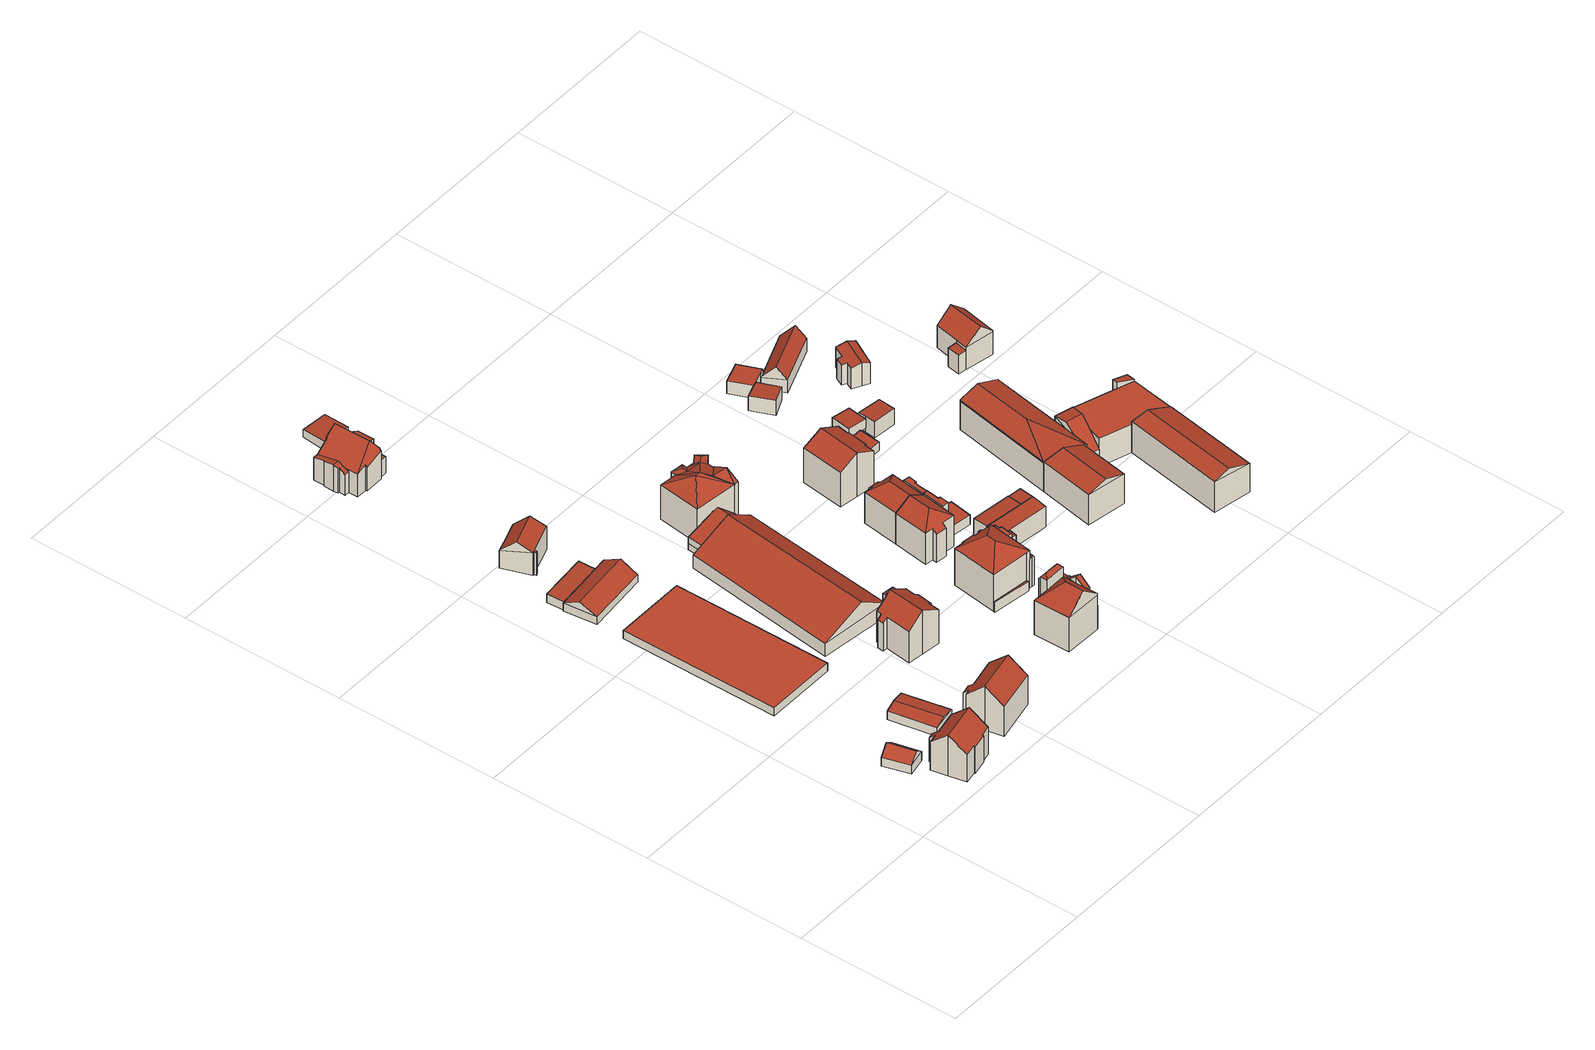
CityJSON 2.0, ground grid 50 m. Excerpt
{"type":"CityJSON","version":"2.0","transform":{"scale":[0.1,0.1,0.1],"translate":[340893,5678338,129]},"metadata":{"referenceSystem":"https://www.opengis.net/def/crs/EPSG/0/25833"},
"CityObjects":{
"building1":{"type":"Building","attributes":{"Dachtyp_tdc":"tdcGableRoof","Gemeindeschluessel":14729160,"Dachneigung":38.53,"QualitaetDacherkennung":67,"Geometrietyp2DReferenz":"3000","function":"31001_9998","roofType":"3100","measuredHeight":5.33},"geometry":[{"type":"MultiSurface","lod":"2","boundaries":[[[0,1,2,3]],[[4,5,6,7]],[[8,9,5,4]],[[9,1,6,5]],[[1,0,7,6]],[[0,8,4,7]],[[1,9,2]],[[8,0,3]],[[9,8,3,2]]],"semantics":{"surfaces":[{"type":"RoofSurface"},{"type":"GroundSurface"},{"type":"WallSurface"}],"values":[0,1,2,2,2,2,2,2,0]}}]},
"building2":{"type":"Building","attributes":{"Dachtyp_tdc":"tdcGableRoof","Gemeindeschluessel":14729160,"Dachneigung":40.41,"QualitaetDacherkennung":64,"Geometrietyp2DReferenz":"3000","function":"31001_9998","roofType":"3100","measuredHeight":13.66},"geometry":[{"type":"MultiSurface","lod":"2","boundaries":[[[10,11,12,13]],[[11,14,15,12]],[[14,16,17,15]],[[16,18,19,17]],[[18,20,21,19]],[[20,22,23,21]],[[22,24,25,23]],[[24,26,27,25]],[[26,28,29,27]],[[28,30,31,29]],[[30,32,33,31]],[[32,34,35,33]],[[34,36,37,35]],[[36,10,13,37]],[[32,30,28,26,24,22,20,18]],[[18,16,14,11,10,36,34,32]],[[13,12,15,17,19,21,23,25,27,29,31,33,35,37]]],"semantics":{"surfaces":[{"type":"WallSurface"},{"type":"RoofSurface"},{"type":"GroundSurface"}],"values":[0,0,0,0,0,0,0,0,0,0,0,0,0,0,1,1,2]}}]},
"building3":{"type":"Building","attributes":{"Dachtyp_tdc":"tdcPolyFlatRoof","Gemeindeschluessel":14729160,"Dachneigung":0,"QualitaetDacherkennung":39,"Geometrietyp2DReferenz":"3000","function":"31001_2740","roofType":"1000","measuredHeight":2.68},"geometry":[{"type":"MultiSurface","lod":"2","boundaries":[[[38,39,40,41]],[[39,42,43,40]],[[42,44,45,43]],[[44,38,41,45]],[[44,42,39,38]],[[41,40,43,45]]],"semantics":{"surfaces":[{"type":"WallSurface"},{"type":"RoofSurface"},{"type":"GroundSurface"}],"values":[0,0,0,0,1,2]}}]},
"building4":{"type":"Building","attributes":{"Dachtyp_tdc":"tdcGableRoof","Gemeindeschluessel":14729160,"Dachneigung":10.28,"QualitaetDacherkennung":54,"Geometrietyp2DReferenz":"3000","function":"31001_9998","roofType":"3100","measuredHeight":3.55},"geometry":[{"type":"MultiSurface","lod":"2","boundaries":[[[46,47,48,49]],[[47,50,51,48]],[[50,52,53,51]],[[52,46,49,53]],[[50,47,54]],[[46,52,55]],[[47,46,55,54]],[[52,50,54,55]],[[49,48,51,53]]],"semantics":{"surfaces":[{"type":"WallSurface"},{"type":"RoofSurface"},{"type":"GroundSurface"}],"values":[0,0,0,0,0,0,1,1,2]}}]},
"building5":{"type":"Building","attributes":{"Dachtyp_tdc":"tdcFreeFormRoof","Gemeindeschluessel":14729160,"Dachneigung":27.93,"QualitaetDacherkennung":86,"Geometrietyp2DReferenz":"3000","function":"31001_9998","roofType":"5000","measuredHeight":5.29},"geometry":[{"type":"MultiSurface","lod":"2","boundaries":[[[56,57,58,59]],[[57,60,61,58]],[[60,62,63,61]],[[62,56,59,63]],[[64,62,60,65]],[[57,56,64,65]],[[56,62,64]],[[60,57,65]],[[59,58,61,63]]],"semantics":{"surfaces":[{"type":"WallSurface"},{"type":"RoofSurface"},{"type":"GroundSurface"}],"values":[0,0,0,0,1,1,0,0,2]}}]},
"building6":{"type":"Building","attributes":{"Dachtyp_tdc":"tdcPolyFlatRoof","Gemeindeschluessel":14729160,"Dachneigung":3.87,"QualitaetDacherkennung":78,"Geometrietyp2DReferenz":"3000","function":"31001_9998","roofType":"2100","measuredHeight":2.98},"geometry":[{"type":"MultiSurface","lod":"2","boundaries":[[[66,67,68,69]],[[67,70,71,68]],[[70,72,73,71]],[[72,66,69,73]],[[72,70,67,66]],[[69,68,71,73]]],"semantics":{"surfaces":[{"type":"WallSurface"},{"type":"RoofSurface"},{"type":"GroundSurface"}],"values":[0,0,0,0,1,2]}}]},
"building7":{"type":"Building","attributes":{"Dachtyp_tdc":"tdcGableRoof","Gemeindeschluessel":14729160,"Dachneigung":40.7,"QualitaetDacherkennung":69,"Geometrietyp2DReferenz":"3000","function":"31001_9998","roofType":"3100","measuredHeight":14.63},"geometry":[{"type":"MultiSurface","lod":"2","boundaries":[[[74,75,76,77]],[[75,78,79,76]],[[78,80,81,79]],[[80,82,83,81]],[[82,84,85,83]],[[84,86,87,85]],[[86,88,89,87]],[[88,90,91,89]],[[90,92,93,91]],[[92,74,77,93]],[[88,86,84,82,80,78,75,74]],[[74,92,90,88]],[[77,76,79,81,83,85,87,89,91,93]]],"semantics":{"surfaces":[{"type":"WallSurface"},{"type":"RoofSurface"},{"type":"GroundSurface"}],"values":[0,0,0,0,0,0,0,0,0,0,1,1,2]}}]},
"building8":{"type":"Building","attributes":{"Dachtyp_tdc":"tdcFreeFormRoof","Gemeindeschluessel":14729160,"Dachneigung":42.16,"QualitaetDacherkennung":63,"Geometrietyp2DReferenz":"3000","function":"31001_9998","roofType":"5000","measuredHeight":10.12},"geometry":[{"type":"MultiSurface","lod":"2","boundaries":[[[94,95,96,97]],[[95,98,99,96]],[[98,100,101,99]],[[100,102,103,101]],[[102,104,105,103]],[[104,106,107,105]],[[106,108,109,107]],[[108,110,111,109]],[[110,112,113,111]],[[112,94,97,113]],[[114,100,98,95,94,115]],[[104,102,114,115,112,110,108,106]],[[102,100,114]],[[94,112,115]],[[97,96,99,101,103,105,107,109,111,113]]],"semantics":{"surfaces":[{"type":"WallSurface"},{"type":"RoofSurface"},{"type":"GroundSurface"}],"values":[0,0,0,0,0,0,0,0,0,0,1,1,0,0,2]}}]},
"building9":{"type":"Building","attributes":{"Gemeindeschluessel":14729160,"Geometrietyp2DReferenz":"3000","function":"31001_9998","roofType":"9999"},"children":["building9-1","building9-2","building9-3","building9-4"]},
"building9-1":{"type":"BuildingPart","attributes":{"Dachtyp_tdc":"tdcPolyFlatRoof","Dachneigung":55.9,"QualitaetDacherkennung":73,"Geometrietyp2DReferenz":"3000","roofType":"2100","measuredHeight":10.3},"parents":["building9"],"geometry":[{"type":"MultiSurface","lod":"2","boundaries":[[[116,117,118,119,120]],[[121,122,123,124,125]],[[122,126,127,123]],[[122,121,117,116,126]],[[127,120,119,124,123]],[[116,120,127,126]],[[125,118,117,121]],[[125,124,119,118]]],"semantics":{"surfaces":[{"type":"WallSurface"},{"type":"RoofSurface"},{"type":"GroundSurface"},{"type":"ClosureSurface"}],"values":[0,0,0,1,2,3,0,3]}}]},
"building9-2":{"type":"BuildingPart","attributes":{"Dachtyp_tdc":"tdcGableRoof","Dachneigung":10.79,"QualitaetDacherkennung":45,"Geometrietyp2DReferenz":"3000","roofType":"3100","measuredHeight":8.99},"parents":["building9"],"geometry":[{"type":"MultiSurface","lod":"2","boundaries":[[[128,129,130,131]],[[129,132,133,130]],[[132,134,135,133]],[[134,136,137,135]],[[136,138,139,137]],[[138,140,141,139]],[[142,143,144,145]],[[143,128,131,144]],[[146,147,140,138,136,134,132]],[[132,129,128,143,142,148,146]],[[131,130,133,135,137,139,141,149,145,144]],[[150,147,146]],[[149,141,140,147,150]],[[148,150,146]],[[149,150,148,142,145]]],"semantics":{"surfaces":[{"type":"WallSurface"},{"type":"RoofSurface"},{"type":"GroundSurface"},{"type":"ClosureSurface"}],"values":[0,0,0,0,0,0,0,0,1,1,2,0,3,0,3]}}]},
"building9-3":{"type":"BuildingPart","attributes":{"Dachtyp_tdc":"tdcHipAndGableRoof","Dachneigung":34.51,"QualitaetDacherkennung":46,"Geometrietyp2DReferenz":"3000","roofType":"5000","measuredHeight":12.87},"parents":["building9"],"geometry":[{"type":"MultiSurface","lod":"2","boundaries":[[[151,152,153,154]],[[152,155,156,153]],[[155,125,124,156]],[[118,157,158,119]],[[157,159,160,158]],[[159,161,162,160]],[[161,163,164,162]],[[163,165,166,164]],[[165,167,142,145,166]],[[151,154,141,140]],[[165,163,161,159,157,168]],[[157,118,125,155,168]],[[155,152,151,140,147,150,148,167,165,168]],[[154,153,156,124,119,158,160,162,164,166,145,149,141]],[[118,119,124,125]],[[148,142,167]],[[141,149,150,147,140]],[[149,145,142,148,150]]],"semantics":{"surfaces":[{"type":"WallSurface"},{"type":"RoofSurface"},{"type":"GroundSurface"},{"type":"ClosureSurface"}],"values":[0,0,0,0,0,0,0,0,0,0,1,1,1,2,3,0,3,3]}}]},
"building9-4":{"type":"BuildingPart","attributes":{"Dachtyp_tdc":"tdcPolyFlatRoof","Dachneigung":5.65,"QualitaetDacherkennung":90,"Geometrietyp2DReferenz":"3000","roofType":"2100","measuredHeight":8.93},"parents":["building9"],"geometry":[{"type":"MultiSurface","lod":"2","boundaries":[[[169,170,171,172]],[[170,173,174,171]],[[173,175,116,120,174]],[[176,169,172,127,126]],[[176,175,173,170,169]],[[172,171,174,120,127]],[[126,116,175,176]],[[126,127,120,116]]],"semantics":{"surfaces":[{"type":"WallSurface"},{"type":"RoofSurface"},{"type":"GroundSurface"},{"type":"ClosureSurface"}],"values":[0,0,0,0,1,2,0,3]}}]},
"building10":{"type":"Building","attributes":{"Gemeindeschluessel":14729160,"Geometrietyp2DReferenz":"3000","function":"31001_9998","roofType":"9999"},"children":["building10-1","building10-2"]},
"building10-1":{"type":"BuildingPart","attributes":{"Dachtyp_tdc":"tdcFreeFormRoof","Dachneigung":36.27,"QualitaetDacherkennung":11,"Geometrietyp2DReferenz":"3000","roofType":"5000","measuredHeight":13.74},"parents":["building10"],"geometry":[{"type":"MultiSurface","lod":"2","boundaries":[[[177,178,179,180]],[[178,181,182,179]],[[183,184,185,186]],[[184,177,180,185]],[[181,178,187]],[[178,177,184,188,187]],[[184,183,188]],[[183,189,181,187,188]],[[180,179,182,190,186,185]],[[186,190,189,183]],[[190,182,181,189]]],"semantics":{"surfaces":[{"type":"WallSurface"},{"type":"RoofSurface"},{"type":"GroundSurface"},{"type":"ClosureSurface"}],"values":[0,0,0,0,1,1,1,1,2,3,3]}}]},
"building10-2":{"type":"BuildingPart","attributes":{"Dachtyp_tdc":"tdcGableRoof","Dachneigung":29.52,"QualitaetDacherkennung":50,"Geometrietyp2DReferenz":"3000","roofType":"3100","measuredHeight":14.66},"parents":["building10"],"geometry":[{"type":"MultiSurface","lod":"2","boundaries":[[[191,192,193,194]],[[192,195,196,193]],[[195,197,198,196]],[[197,199,186,198]],[[199,183,186]],[[200,201,202,182,181]],[[201,203,204,202]],[[203,205,206,204]],[[205,207,208,206]],[[207,209,210,208]],[[209,211,212,210]],[[211,213,214,212]],[[213,215,216,214]],[[215,217,218,216]],[[217,219,220,218]],[[219,191,194,220]],[[215,213,211,209,207,205,203,201,200,221]],[[221,199,197,195,192,191,219,217,215]],[[194,193,196,198,186,190,182,202,204,206,208,210,212,214,216,218,220]],[[189,183,199,221]],[[190,186,183,189]],[[200,181,189,221]],[[190,189,181,182]]],"semantics":{"surfaces":[{"type":"WallSurface"},{"type":"RoofSurface"},{"type":"GroundSurface"},{"type":"ClosureSurface"}],"values":[0,0,0,0,0,0,0,0,0,0,0,0,0,0,0,0,1,1,2,0,3,0,3]}}]},
"building11":{"type":"Building","attributes":{"Dachtyp_tdc":"tdcPolyFlatRoof","Gemeindeschluessel":14729160,"Dachneigung":0,"QualitaetDacherkennung":48,"Geometrietyp2DReferenz":"3000","function":"31001_9998","roofType":"1000","measuredHeight":5.55},"geometry":[{"type":"MultiSurface","lod":"2","boundaries":[[[222,223,174,119]],[[223,224,225,174]],[[224,226,158,225]],[[226,222,119,158]],[[226,224,223,222]],[[119,174,225,158]]],"semantics":{"surfaces":[{"type":"WallSurface"},{"type":"RoofSurface"},{"type":"GroundSurface"}],"values":[0,0,0,0,1,2]}}]},
"building12":{"type":"Building","attributes":{"name":"Freiwillige Feuerwehr Grimma","Gemeindeschluessel":14729160,"Geometrietyp2DReferenz":"3000","function":"31001_3072","roofType":"9999"},"children":["building12-1","building12-2"]},
"building12-1":{"type":"BuildingPart","attributes":{"Dachtyp_tdc":"tdcGableRoof","Dachneigung":20.92,"QualitaetDacherkennung":6,"Geometrietyp2DReferenz":"3000","roofType":"3100","measuredHeight":8.18},"parents":["building12"],"geometry":[{"type":"MultiSurface","lod":"2","boundaries":[[[227,228,229,230]],[[228,231,232,229]],[[231,233,234,232]],[[233,235,236,234]],[[233,237,238,239,240]],[[241,242,238,237,243,244]],[[228,244,243,231]],[[227,241,244,228]],[[231,243,237,233]],[[233,240,235]],[[236,230,229,232,234]],[[230,236,235,227]],[[235,240,239,242,241,227]],[[239,238,242]]],"semantics":{"surfaces":[{"type":"WallSurface"},{"type":"RoofSurface"},{"type":"GroundSurface"},{"type":"ClosureSurface"}],"values":[0,0,0,0,1,1,0,0,0,0,2,3,3,3]}}]},
"building12-2":{"type":"BuildingPart","attributes":{"Dachtyp_tdc":"tdcGableRoof","Dachneigung":24.38,"QualitaetDacherkennung":31,"Geometrietyp2DReferenz":"3000","roofType":"3100","measuredHeight":10.24},"parents":["building12"],"geometry":[{"type":"MultiSurface","lod":"2","boundaries":[[[245,246,247,236,235,240]],[[246,248,249,247]],[[248,250,251,249]],[[248,246,252]],[[246,245,253,252]],[[250,248,252,253]],[[236,247,249,251,230]],[[240,239,245]],[[230,251,250,242,241,227]],[[235,236,230,227]],[[235,227,241,242,239,240]],[[253,245,239,238,242,250]],[[239,242,238]]],"semantics":{"surfaces":[{"type":"WallSurface"},{"type":"RoofSurface"},{"type":"GroundSurface"},{"type":"ClosureSurface"}],"values":[0,0,0,0,1,1,2,0,0,3,3,0,3]}}]},
"building13":{"type":"Building","attributes":{"Dachtyp_tdc":"tdcPolyFlatRoof","Gemeindeschluessel":14729160,"Dachneigung":3.78,"QualitaetDacherkennung":87,"Geometrietyp2DReferenz":"3000","function":"31001_9998","roofType":"2100","measuredHeight":3.1},"geometry":[{"type":"MultiSurface","lod":"2","boundaries":[[[254,255,256,257]],[[255,258,259,256]],[[258,260,261,259]],[[260,254,257,261]],[[260,258,255,254]],[[257,256,259,261]]],"semantics":{"surfaces":[{"type":"WallSurface"},{"type":"RoofSurface"},{"type":"GroundSurface"}],"values":[0,0,0,0,1,2]}}]},
"building14":{"type":"Building","attributes":{"Gemeindeschluessel":14729160,"Geometrietyp2DReferenz":"3000","function":"31001_9998","roofType":"9999"},"children":["building14-1","building14-2","building14-3"]},
"building14-1":{"type":"BuildingPart","attributes":{"Dachtyp_tdc":"tdcFreeFormRoof","Dachneigung":52.6,"QualitaetDacherkennung":25,"Geometrietyp2DReferenz":"3000","roofType":"5000","measuredHeight":16.3},"parents":["building14"],"geometry":[{"type":"MultiSurface","lod":"2","boundaries":[[[262,263,264,265]],[[263,266,267,264]],[[266,268,269,267]],[[268,270,271,272,273,269]],[[274,275,276,277,278,279]],[[275,262,265,276]],[[270,268,280]],[[268,266,263,262,275,281,280]],[[275,274,281]],[[274,270,280,281]],[[265,264,267,269,273,277,276]],[[279,271,270,274]],[[278,277,273,272]],[[278,272,271,279]]],"semantics":{"surfaces":[{"type":"WallSurface"},{"type":"RoofSurface"},{"type":"GroundSurface"},{"type":"ClosureSurface"}],"values":[0,0,0,0,0,0,1,1,1,1,2,0,3,3]}}]},
"building14-2":{"type":"BuildingPart","attributes":{"Dachtyp_tdc":"tdcHipAndGableRoof","Dachneigung":41.17,"QualitaetDacherkennung":66,"Geometrietyp2DReferenz":"3000","roofType":"5000","measuredHeight":16.7},"parents":["building14"],"geometry":[{"type":"MultiSurface","lod":"2","boundaries":[[[282,278,277,283]],[[272,284,285,273]],[[286,287,288,289,290]],[[287,282,283,288]],[[271,279,282,291]],[[292,293,291,282]],[[294,271,291,293,295,296,297,298]],[[286,295,293,292,287]],[[272,271,294,299,284]],[[287,292,282]],[[282,279,278]],[[283,277,273,285,300,289,288]],[[273,277,278,272]],[[290,301,286]],[[289,300,302,301,290]],[[300,285,284,302]],[[286,301,296,295]],[[299,294,298]],[[301,302,297,296]],[[302,284,299,298,297]],[[278,279,271,272]]],"semantics":{"surfaces":[{"type":"WallSurface"},{"type":"RoofSurface"},{"type":"GroundSurface"},{"type":"ClosureSurface"}],"values":[0,0,0,0,1,1,1,0,0,0,0,2,3,0,3,3,0,0,3,3,3]}}]},
"building14-3":{"type":"BuildingPart","attributes":{"Dachtyp_tdc":"tdcGableRoof","Dachneigung":43.09,"QualitaetDacherkennung":94,"Geometrietyp2DReferenz":"3000","roofType":"3100","measuredHeight":14.22},"parents":["building14"],"geometry":[{"type":"MultiSurface","lod":"2","boundaries":[[[303,290,289,304]],[[299,305,306,285,284]],[[305,307,308,306]],[[307,309,310,308]],[[309,311,312,310]],[[311,303,304,312]],[[307,305,299,298,313]],[[313,296,301,290,303,311,309,307]],[[304,289,300,285,306,308,310,312]],[[297,296,313]],[[300,289,290,301,302]],[[302,301,296,297]],[[298,297,313]],[[300,302,284,285]],[[302,297,298,299,284]]],"semantics":{"surfaces":[{"type":"WallSurface"},{"type":"RoofSurface"},{"type":"GroundSurface"},{"type":"ClosureSurface"}],"values":[0,0,0,0,0,0,1,1,2,0,3,3,0,3,3]}}]},
"building15":{"type":"Building","attributes":{"name":"Stadtarchiv","Dachtyp_tdc":"tdcFreeFormRoof","Gemeindeschluessel":14729160,"Dachneigung":28.19,"QualitaetDacherkennung":51,"Geometrietyp2DReferenz":"3000","function":"31001_3010","roofType":"5000","measuredHeight":15.21},"geometry":[{"type":"MultiSurface","lod":"2","boundaries":[[[314,315,316,317]],[[315,318,319,316]],[[318,320,321,319]],[[320,322,323,321]],[[322,324,325,323]],[[324,326,327,325]],[[326,328,329,327]],[[328,330,331,329]],[[330,332,333,331]],[[332,334,335,333]],[[334,336,337,335]],[[336,338,339,337]],[[338,340,341,339]],[[340,314,317,341]],[[342,343,344,340,338]],[[342,338,336]],[[343,342,336,334]],[[334,344,343]],[[332,344,334]],[[345,344,332]],[[345,346,344]],[[326,346,345]],[[326,347,346]],[[347,326,324]],[[348,345,332,330]],[[348,330,328]],[[345,348,328,326]],[[347,324,322]],[[349,320,318]],[[350,320,349]],[[346,320,350]],[[347,320,346]],[[320,347,322]],[[349,318,315]],[[350,349,315,314]],[[344,346,350,314,340]],[[317,316,319,321,323,325,327,329,331,333,335,337,339,341]]],"semantics":{"surfaces":[{"type":"WallSurface"},{"type":"RoofSurface"},{"type":"GroundSurface"}],"values":[0,0,0,0,0,0,0,0,0,0,0,0,0,0,1,1,1,1,1,1,1,1,1,1,1,1,1,1,1,1,1,1,1,0,1,1,2]}}]},
"building16":{"type":"Building","attributes":{"Gemeindeschluessel":14729160,"Geometrietyp2DReferenz":"3000","function":"31001_9998","roofType":"9999"},"children":["building16-1","building16-2","building16-3","building16-4"]},
"building16-1":{"type":"BuildingPart","attributes":{"Dachtyp_tdc":"tdcPolyFlatRoof","Dachneigung":0,"QualitaetDacherkennung":44,"Geometrietyp2DReferenz":"3000","roofType":"1000","measuredHeight":12.4},"parents":["building16"],"geometry":[{"type":"MultiSurface","lod":"2","boundaries":[[[351,352,353,354]],[[355,356,357,358]],[[356,359,360,357]],[[359,361,362,360]],[[361,351,354,362]],[[361,359,356,355,352,351]],[[354,353,358,357,360,362]],[[358,353,352,355]]],"semantics":{"surfaces":[{"type":"WallSurface"},{"type":"RoofSurface"},{"type":"GroundSurface"},{"type":"ClosureSurface"}],"values":[0,0,0,0,0,1,2,3]}}]},
"building16-2":{"type":"BuildingPart","attributes":{"Dachtyp_tdc":"tdcPolyFlatRoof","Dachneigung":0,"QualitaetDacherkennung":0,"Geometrietyp2DReferenz":"3000","roofType":"9999","measuredHeight":3.29},"parents":["building16"],"geometry":[{"type":"MultiSurface","lod":"2","boundaries":[[[363,364,365,366]],[[366,365,367,368]],[[365,364,369,367]],[[363,366,368,370]],[[368,367,369,370]],[[370,369,364,363]]],"semantics":{"surfaces":[{"type":"RoofSurface"},{"type":"WallSurface"},{"type":"GroundSurface"},{"type":"ClosureSurface"}],"values":[0,1,1,1,2,3]}}]},
"building16-3":{"type":"BuildingPart","attributes":{"Dachtyp_tdc":"tdcFreeFormRoof","Dachneigung":57.28,"QualitaetDacherkennung":19,"Geometrietyp2DReferenz":"3000","roofType":"5000","measuredHeight":10.7},"parents":["building16"],"geometry":[{"type":"MultiSurface","lod":"2","boundaries":[[[371,372,373,374]],[[372,375,376,373]],[[375,377,378,376]],[[377,379,380,378]],[[381,371,374,382]],[[377,375,372,371,383]],[[371,381,383]],[[381,379,377,383]],[[374,373,376,378,380,382]],[[382,380,379,381]]],"semantics":{"surfaces":[{"type":"WallSurface"},{"type":"RoofSurface"},{"type":"GroundSurface"},{"type":"ClosureSurface"}],"values":[0,0,0,0,0,1,1,1,2,3]}}]},
"building16-4":{"type":"BuildingPart","attributes":{"Dachtyp_tdc":"tdcHipRoof","Dachneigung":29.39,"QualitaetDacherkennung":70,"Geometrietyp2DReferenz":"3000","roofType":"3200","measuredHeight":16.48},"parents":["building16"],"geometry":[{"type":"MultiSurface","lod":"2","boundaries":[[[384,385,381,382,353,352]],[[386,387,363,370,380,379]],[[388,389,390,369,364]],[[389,391,392,390]],[[391,393,394,392]],[[393,395,396,394]],[[395,397,398,396]],[[397,399,400,398]],[[399,401,402,400]],[[401,403,404,402]],[[403,405,406,404]],[[405,407,408,406]],[[407,409,358,408]],[[409,355,358]],[[407,405,403,401,399,397,395,393,391,389,410]],[[388,387,386,411]],[[389,388,411,410]],[[386,385,384,409,407,410,411]],[[353,382,380,370,369,390,392,394,396,398,400,402,404,406,408,358]],[[386,379,381,385]],[[379,380,382,381]],[[388,364,363,387]],[[364,369,370,363]],[[384,352,355,409]],[[352,353,358,355]]],"semantics":{"surfaces":[{"type":"WallSurface"},{"type":"RoofSurface"},{"type":"GroundSurface"},{"type":"ClosureSurface"}],"values":[0,0,0,0,0,0,0,0,0,0,0,0,0,0,1,1,1,1,2,0,3,0,3,0,3]}}]},
"building17":{"type":"Building","attributes":{"Dachtyp_tdc":"tdcPolyFlatRoof","Gemeindeschluessel":14729160,"Dachneigung":4.03,"QualitaetDacherkennung":82,"Geometrietyp2DReferenz":"3000","function":"31001_9998","roofType":"2100","measuredHeight":4.77},"geometry":[{"type":"MultiSurface","lod":"2","boundaries":[[[412,413,414,415]],[[413,416,417,414]],[[416,418,419,417]],[[418,420,421,419]],[[420,422,423,421]],[[422,424,425,423]],[[424,412,415,425]],[[424,422,420,418,416,413,412]],[[415,414,417,419,421,423,425]]],"semantics":{"surfaces":[{"type":"WallSurface"},{"type":"RoofSurface"},{"type":"GroundSurface"}],"values":[0,0,0,0,0,0,0,1,2]}}]},
"building18":{"type":"Building","attributes":{"Dachtyp_tdc":"tdcPolyFlatRoof","Gemeindeschluessel":14729160,"Dachneigung":0,"QualitaetDacherkennung":70,"Geometrietyp2DReferenz":"3000","function":"31001_9998","roofType":"1000","measuredHeight":2.89},"geometry":[{"type":"MultiSurface","lod":"2","boundaries":[[[426,427,428,421]],[[427,429,430,428]],[[429,431,432,430]],[[431,433,423,432]],[[433,426,421,423]],[[433,431,429,427,426]],[[421,428,430,432,423]]],"semantics":{"surfaces":[{"type":"WallSurface"},{"type":"RoofSurface"},{"type":"GroundSurface"}],"values":[0,0,0,0,0,1,2]}}]},
"building19":{"type":"Building","attributes":{"Gemeindeschluessel":14729160,"Geometrietyp2DReferenz":"3000","function":"31001_9998","roofType":"9999"},"children":["building19-1","building19-2"]},
"building19-1":{"type":"BuildingPart","attributes":{"Dachtyp_tdc":"tdcHipAndGableRoof","Dachneigung":31.08,"QualitaetDacherkennung":61,"Geometrietyp2DReferenz":"3000","roofType":"5000","measuredHeight":13.45},"parents":["building19"],"geometry":[{"type":"MultiSurface","lod":"2","boundaries":[[[434,435,436,437]],[[435,438,439,436]],[[438,440,441,439]],[[440,442,443,441]],[[442,444,445,443]],[[444,446,447,445]],[[446,448,449,447]],[[448,450,451,449]],[[450,452,453,451]],[[446,444,442,440,438,435,454]],[[435,434,452,450,454]],[[450,448,446,454]],[[453,437,436,439,441,443,445,447,449,451]],[[434,437,453,452]]],"semantics":{"surfaces":[{"type":"WallSurface"},{"type":"RoofSurface"},{"type":"GroundSurface"},{"type":"ClosureSurface"}],"values":[0,0,0,0,0,0,0,0,0,1,1,1,2,3]}}]},
"building19-2":{"type":"BuildingPart","attributes":{"Dachtyp_tdc":"tdcPolyFlatRoof","Dachneigung":9.23,"QualitaetDacherkennung":41,"Geometrietyp2DReferenz":"3000","roofType":"2100","measuredHeight":11.38},"parents":["building19"],"geometry":[{"type":"MultiSurface","lod":"2","boundaries":[[[455,456,457,453,452]],[[456,458,459,457]],[[458,460,461,459]],[[460,462,463,461]],[[462,464,434,437,463]],[[462,460,458,456,455,464]],[[437,453,457,459,461,463]],[[452,434,464,455]],[[452,453,437,434]]],"semantics":{"surfaces":[{"type":"WallSurface"},{"type":"RoofSurface"},{"type":"GroundSurface"},{"type":"ClosureSurface"}],"values":[0,0,0,0,0,1,2,0,3]}}]},
"building20":{"type":"Building","attributes":{"Gemeindeschluessel":14729160,"Geometrietyp2DReferenz":"3000","function":"31001_9998","roofType":"9999"},"children":["building20-1","building20-2"]},
"building20-1":{"type":"BuildingPart","attributes":{"Dachtyp_tdc":"tdcHipAndGableRoof","Dachneigung":31.24,"QualitaetDacherkennung":61,"Geometrietyp2DReferenz":"3000","roofType":"5000","measuredHeight":13.52},"parents":["building20"],"geometry":[{"type":"MultiSurface","lod":"2","boundaries":[[[465,466,449,467]],[[466,468,469,449]],[[468,470,471,469]],[[470,472,473,471]],[[472,474,475,473]],[[474,476,477,475]],[[476,478,479,477]],[[478,480,481,479]],[[482,465,467,483]],[[478,476,474,472,470,468,484]],[[468,466,465,484]],[[465,482,480,478,484]],[[467,449,469,471,473,475,477,479,481,483]],[[483,481,480,482]]],"semantics":{"surfaces":[{"type":"WallSurface"},{"type":"RoofSurface"},{"type":"GroundSurface"},{"type":"ClosureSurface"}],"values":[0,0,0,0,0,0,0,0,0,1,1,1,2,3]}}]},
"building20-2":{"type":"BuildingPart","attributes":{"Dachtyp_tdc":"tdcPolyFlatRoof","Dachneigung":0,"QualitaetDacherkennung":43,"Geometrietyp2DReferenz":"3000","roofType":"1000","measuredHeight":11.15},"parents":["building20"],"geometry":[{"type":"MultiSurface","lod":"2","boundaries":[[[485,486,487,488]],[[486,489,490,487]],[[489,491,457,490]],[[491,492,482,483,457]],[[493,485,488,481,480]],[[493,492,491,489,486,485]],[[488,487,490,457,483,481]],[[480,482,492,493]],[[480,481,483,482]]],"semantics":{"surfaces":[{"type":"WallSurface"},{"type":"RoofSurface"},{"type":"GroundSurface"},{"type":"ClosureSurface"}],"values":[0,0,0,0,0,1,2,0,3]}}]},
"building21":{"type":"Building","attributes":{"Dachtyp_tdc":"tdcPolyFlatRoof","Gemeindeschluessel":14729160,"Dachneigung":0,"QualitaetDacherkennung":77,"Geometrietyp2DReferenz":"3000","function":"31001_9998","roofType":"1000","measuredHeight":3.23},"geometry":[{"type":"MultiSurface","lod":"2","boundaries":[[[494,495,496,497]],[[495,498,499,496]],[[498,500,501,499]],[[500,502,503,501]],[[502,504,505,503]],[[504,494,497,505]],[[504,502,500,498,495,494]],[[497,496,499,501,503,505]]],"semantics":{"surfaces":[{"type":"WallSurface"},{"type":"RoofSurface"},{"type":"GroundSurface"}],"values":[0,0,0,0,0,0,1,2]}}]},
"building22":{"type":"Building","attributes":{"Gemeindeschluessel":14729160,"Geometrietyp2DReferenz":"3000","function":"31001_9998","roofType":"9999"},"children":["building22-1","building22-2"]},
"building22-1":{"type":"BuildingPart","attributes":{"Dachtyp_tdc":"tdcPolyFlatRoof","Dachneigung":3.98,"QualitaetDacherkennung":81,"Geometrietyp2DReferenz":"3000","roofType":"2100","measuredHeight":7.24},"parents":["building22"],"geometry":[{"type":"MultiSurface","lod":"2","boundaries":[[[506,507,508,509]],[[510,511,512,513]],[[511,514,515,512]],[[514,516,517,515]],[[516,506,509,517]],[[516,514,511,510,507,506]],[[509,508,513,512,515,517]],[[507,510,513,508]]],"semantics":{"surfaces":[{"type":"WallSurface"},{"type":"RoofSurface"},{"type":"GroundSurface"},{"type":"ClosureSurface"}],"values":[0,0,0,0,0,1,2,3]}}]},
"building22-2":{"type":"BuildingPart","attributes":{"Dachtyp_tdc":"tdcPolyFlatRoof","Dachneigung":2.91,"QualitaetDacherkennung":75,"Geometrietyp2DReferenz":"3000","roofType":"2100","measuredHeight":6.9},"parents":["building22"],"geometry":[{"type":"MultiSurface","lod":"2","boundaries":[[[507,518,519,508]],[[518,520,521,519]],[[520,510,513,521]],[[510,520,518,507]],[[508,519,521,513]],[[510,507,508,513]]],"semantics":{"surfaces":[{"type":"WallSurface"},{"type":"RoofSurface"},{"type":"GroundSurface"},{"type":"ClosureSurface"}],"values":[0,0,0,1,2,3]}}]},
"building23":{"type":"Building","attributes":{"Dachtyp_tdc":"tdcPolyFlatRoof","Gemeindeschluessel":14729160,"Dachneigung":4.78,"QualitaetDacherkennung":75,"Geometrietyp2DReferenz":"3000","function":"31001_9998","roofType":"2100","measuredHeight":6.58},"geometry":[{"type":"MultiSurface","lod":"2","boundaries":[[[522,523,524,525]],[[523,526,527,524]],[[526,528,529,527]],[[528,522,525,529]],[[528,526,523,522]],[[525,524,527,529]]],"semantics":{"surfaces":[{"type":"WallSurface"},{"type":"RoofSurface"},{"type":"GroundSurface"}],"values":[0,0,0,0,1,2]}}]},
"building24":{"type":"Building","attributes":{"Dachtyp_tdc":"tdcGableRoof","Gemeindeschluessel":14729160,"Dachneigung":26.44,"QualitaetDacherkennung":24,"Geometrietyp2DReferenz":"3000","function":"31001_9998","roofType":"3100","measuredHeight":14.76},"geometry":[{"type":"MultiSurface","lod":"2","boundaries":[[[530,531,532,533]],[[531,534,535,532]],[[534,536,537,535]],[[536,538,539,537]],[[538,540,541,539]],[[540,542,543,541]],[[542,544,545,543]],[[544,546,547,545]],[[546,548,549,547]],[[548,530,533,549]],[[544,542,540,538]],[[538,536,534,531,530,548,546,544]],[[533,532,535,537,539,541,543,545,547,549]]],"semantics":{"surfaces":[{"type":"WallSurface"},{"type":"RoofSurface"},{"type":"GroundSurface"}],"values":[0,0,0,0,0,0,0,0,0,0,1,1,2]}}]},
"building25":{"type":"Building","attributes":{"Dachtyp_tdc":"tdcPolyFlatRoof","Gemeindeschluessel":14729160,"Dachneigung":5.16,"QualitaetDacherkennung":78,"Geometrietyp2DReferenz":"3000","function":"31001_9998","roofType":"2100","measuredHeight":7.25},"geometry":[{"type":"MultiSurface","lod":"2","boundaries":[[[514,550,551,515]],[[550,552,553,551]],[[552,516,517,553]],[[516,514,515,517]],[[516,552,550,514]],[[515,551,553,517]]],"semantics":{"surfaces":[{"type":"WallSurface"},{"type":"RoofSurface"},{"type":"GroundSurface"}],"values":[0,0,0,0,1,2]}}]},
"building26":{"type":"Building","attributes":{"Dachtyp_tdc":"tdcPolyFlatRoof","Gemeindeschluessel":14729160,"Dachneigung":6.15,"QualitaetDacherkennung":94,"Geometrietyp2DReferenz":"3000","function":"31001_9998","roofType":"2100","measuredHeight":3.6},"geometry":[{"type":"MultiSurface","lod":"2","boundaries":[[[554,555,556,557]],[[555,558,559,556]],[[558,560,561,559]],[[560,554,557,561]],[[560,558,555,554]],[[557,556,559,561]]],"semantics":{"surfaces":[{"type":"WallSurface"},{"type":"RoofSurface"},{"type":"GroundSurface"}],"values":[0,0,0,0,1,2]}}]},
"building27":{"type":"Building","attributes":{"Dachtyp_tdc":"tdcPolyFlatRoof","Gemeindeschluessel":14729160,"Dachneigung":4.88,"QualitaetDacherkennung":85,"Geometrietyp2DReferenz":"3000","function":"31001_9998","roofType":"2100","measuredHeight":3.57},"geometry":[{"type":"MultiSurface","lod":"2","boundaries":[[[562,563,564,565]],[[563,566,567,564]],[[566,568,569,567]],[[568,570,571,569]],[[570,562,565,571]],[[570,568,566,563,562]],[[565,564,567,569,571]]],"semantics":{"surfaces":[{"type":"WallSurface"},{"type":"RoofSurface"},{"type":"GroundSurface"}],"values":[0,0,0,0,0,1,2]}}]},
"building28":{"type":"Building","attributes":{"Dachtyp_tdc":"tdcPolyFlatRoof","Gemeindeschluessel":14729160,"Dachneigung":5.59,"QualitaetDacherkennung":59,"Geometrietyp2DReferenz":"3000","function":"31001_9998","roofType":"2100","measuredHeight":4.99},"geometry":[{"type":"MultiSurface","lod":"2","boundaries":[[[572,573,574,575]],[[573,576,577,574]],[[576,578,579,577]],[[578,580,581,579]],[[580,572,575,581]],[[580,578,576,573,572]],[[575,574,577,579,581]]],"semantics":{"surfaces":[{"type":"WallSurface"},{"type":"RoofSurface"},{"type":"GroundSurface"}],"values":[0,0,0,0,0,1,2]}}]},
"building29":{"type":"Building","attributes":{"Dachtyp_tdc":"tdcPolyFlatRoof","Gemeindeschluessel":14729160,"Dachneigung":3.79,"QualitaetDacherkennung":78,"Geometrietyp2DReferenz":"3000","function":"31001_9998","roofType":"2100","measuredHeight":4.76},"geometry":[{"type":"MultiSurface","lod":"2","boundaries":[[[582,583,584,585]],[[583,586,587,584]],[[586,588,589,587]],[[588,590,591,589]],[[590,592,593,591]],[[592,582,585,593]],[[592,590,588,586,583,582]],[[585,584,587,589,591,593]]],"semantics":{"surfaces":[{"type":"WallSurface"},{"type":"RoofSurface"},{"type":"GroundSurface"}],"values":[0,0,0,0,0,0,1,2]}}]},
"building30":{"type":"Building","attributes":{"Dachtyp_tdc":"tdcPolyFlatRoof","Gemeindeschluessel":14729160,"Dachneigung":4.21,"QualitaetDacherkennung":80,"Geometrietyp2DReferenz":"3000","function":"31001_9998","roofType":"2100","measuredHeight":5.35},"geometry":[{"type":"MultiSurface","lod":"2","boundaries":[[[594,595,596,597]],[[595,598,599,596]],[[598,600,601,599]],[[600,602,603,601]],[[602,594,597,603]],[[602,600,598,595,594]],[[597,596,599,601,603]]],"semantics":{"surfaces":[{"type":"WallSurface"},{"type":"RoofSurface"},{"type":"GroundSurface"}],"values":[0,0,0,0,0,1,2]}}]},
"building31":{"type":"Building","attributes":{"Gemeindeschluessel":14729160,"Geometrietyp2DReferenz":"3000","function":"31001_9998","roofType":"9999"},"children":["building31-1","building31-2","building31-3","building31-4","building31-5","building31-6"]},
"building31-1":{"type":"BuildingPart","attributes":{"Dachtyp_tdc":"tdcPolyFlatRoof","Dachneigung":18.25,"QualitaetDacherkennung":50,"Geometrietyp2DReferenz":"3000","roofType":"2100","measuredHeight":11.62},"parents":["building31"],"geometry":[{"type":"MultiSurface","lod":"2","boundaries":[[[604,605,606,607,608]],[[605,609,610,606]],[[609,611,612,613,610]],[[609,605,604,611]],[[613,607,606,610]],[[608,612,611,604]],[[608,607,613,612]]],"semantics":{"surfaces":[{"type":"WallSurface"},{"type":"RoofSurface"},{"type":"GroundSurface"},{"type":"ClosureSurface"}],"values":[0,0,0,1,2,0,3]}}]},
"building31-2":{"type":"BuildingPart","attributes":{"Dachtyp_tdc":"tdcGableRoof","Dachneigung":18.43,"QualitaetDacherkennung":92,"Geometrietyp2DReferenz":"3000","roofType":"3100","measuredHeight":11.95},"parents":["building31"],"geometry":[{"type":"MultiSurface","lod":"2","boundaries":[[[614,615,616,617,618]],[[615,619,620,616]],[[619,621,622,623,620]],[[619,615,624]],[[614,621,625]],[[615,614,625,624]],[[621,619,624,625]],[[617,616,620,623]],[[614,618,622,621]],[[618,617,623,622]]],"semantics":{"surfaces":[{"type":"WallSurface"},{"type":"RoofSurface"},{"type":"GroundSurface"},{"type":"ClosureSurface"}],"values":[0,0,0,0,0,1,1,2,0,3]}}]},
"building31-3":{"type":"BuildingPart","attributes":{"Dachtyp_tdc":"tdcGableRoof","Dachneigung":18.3,"QualitaetDacherkennung":88,"Geometrietyp2DReferenz":"3000","roofType":"3100","measuredHeight":11.95},"parents":["building31"],"geometry":[{"type":"MultiSurface","lod":"2","boundaries":[[[626,627,628,629,630]],[[627,631,632,628]],[[631,633,634,635,632]],[[631,627,636]],[[626,633,637]],[[627,626,637,636]],[[633,631,636,637]],[[629,628,632,635]],[[626,630,633]],[[630,629,635,634]],[[634,633,630]]],"semantics":{"surfaces":[{"type":"WallSurface"},{"type":"RoofSurface"},{"type":"GroundSurface"},{"type":"ClosureSurface"}],"values":[0,0,0,0,0,1,1,2,0,3,3]}}]},
"building31-4":{"type":"BuildingPart","attributes":{"Dachtyp_tdc":"tdcHipAndGableRoof","Dachneigung":19.91,"QualitaetDacherkennung":69,"Geometrietyp2DReferenz":"3000","roofType":"5000","measuredHeight":11.96},"parents":["building31"],"geometry":[{"type":"MultiSurface","lod":"2","boundaries":[[[638,630,629,639,640]],[[634,641,642,635]],[[641,643,644,642]],[[643,645,646,644]],[[633,630,638,647]],[[645,643,648,647,638]],[[633,647,648,649]],[[634,633,649,641]],[[641,649,648,643]],[[645,638,650,651]],[[646,639,629,635,642,644]],[[640,650,638]],[[639,646,645,651,640]],[[640,651,650]],[[635,629,630,634]],[[630,633,634]]],"semantics":{"surfaces":[{"type":"WallSurface"},{"type":"RoofSurface"},{"type":"GroundSurface"},{"type":"ClosureSurface"}],"values":[0,0,0,0,1,1,1,0,0,0,2,0,3,3,3,3]}}]},
"building31-5":{"type":"BuildingPart","attributes":{"Dachtyp_tdc":"tdcGableRoof","Dachneigung":38.07,"QualitaetDacherkennung":14,"Geometrietyp2DReferenz":"3000","roofType":"3100","measuredHeight":11.96},"parents":["building31"],"geometry":[{"type":"MultiSurface","lod":"2","boundaries":[[[652,653,654,655,646,645]],[[656,640,639,657]],[[653,652,658,659]],[[640,656,660,659,658,650]],[[646,655,657,639]],[[661,654,653]],[[656,657,655,654,661]],[[645,651,652]],[[646,639,640,651,645]],[[653,659,660,661]],[[661,660,656]],[[658,652,651,650]],[[650,651,640]]],"semantics":{"surfaces":[{"type":"WallSurface"},{"type":"RoofSurface"},{"type":"GroundSurface"},{"type":"ClosureSurface"}],"values":[0,0,1,1,2,0,3,0,3,0,3,0,3]}}]},
"building31-6":{"type":"BuildingPart","attributes":{"Dachtyp_tdc":"tdcPolyFlatRoof","Dachneigung":0,"QualitaetDacherkennung":56,"Geometrietyp2DReferenz":"3000","roofType":"1000","measuredHeight":9.46},"parents":["building31"],"geometry":[{"type":"MultiSurface","lod":"2","boundaries":[[[662,608,607,663]],[[612,618,617,613]],[[622,664,656,657,623]],[[654,662,663,655]],[[654,661,660,664,622,618,612,608,662]],[[663,607,613,617,623,657,655]],[[613,607,608,612]],[[623,617,618,622]],[[656,664,660]],[[655,657,656,661,654]],[[661,656,660]]],"semantics":{"surfaces":[{"type":"WallSurface"},{"type":"RoofSurface"},{"type":"GroundSurface"},{"type":"ClosureSurface"}],"values":[0,0,0,0,1,2,3,3,0,3,3]}}]},
"building32":{"type":"Building","attributes":{"Dachtyp_tdc":"tdcFreeFormRoof","Gemeindeschluessel":14729160,"Dachneigung":48.32,"QualitaetDacherkennung":77,"Geometrietyp2DReferenz":"3000","function":"31001_9998","roofType":"5000","measuredHeight":7.97},"geometry":[{"type":"MultiSurface","lod":"2","boundaries":[[[665,666,667,668]],[[666,669,670,667]],[[669,671,672,670]],[[671,673,674,672]],[[673,665,668,674]],[[675,676,673,671,669]],[[666,665,676,675]],[[665,673,676]],[[669,666,675]],[[668,667,670,672,674]]],"semantics":{"surfaces":[{"type":"WallSurface"},{"type":"RoofSurface"},{"type":"GroundSurface"}],"values":[0,0,0,0,0,1,1,0,0,2]}}]},
"building33":{"type":"Building","attributes":{"Dachtyp_tdc":"tdcGableRoof","Gemeindeschluessel":14729160,"Dachneigung":14.45,"QualitaetDacherkennung":73,"Geometrietyp2DReferenz":"3000","function":"31001_9998","roofType":"3100","measuredHeight":7.76},"geometry":[{"type":"MultiSurface","lod":"2","boundaries":[[[677,678,679,680]],[[678,681,682,679]],[[681,683,684,682]],[[683,685,686,684]],[[685,687,688,686]],[[687,689,690,688]],[[689,691,692,690]],[[691,693,694,692]],[[693,695,696,694]],[[695,677,680,696]],[[691,689,687,685,683,681,678,677]],[[677,695,693,691]],[[680,679,682,684,686,688,690,692,694,696]]],"semantics":{"surfaces":[{"type":"WallSurface"},{"type":"RoofSurface"},{"type":"GroundSurface"}],"values":[0,0,0,0,0,0,0,0,0,0,1,1,2]}}]},
"building34":{"type":"Building","attributes":{"Gemeindeschluessel":14729160,"Geometrietyp2DReferenz":"3000","function":"31001_9998","roofType":"9999"},"children":["building34-1","building34-2","building34-3"]},
"building34-1":{"type":"BuildingPart","attributes":{"Dachtyp_tdc":"tdcGableRoof","Dachneigung":42.53,"QualitaetDacherkennung":70,"Geometrietyp2DReferenz":"3000","roofType":"3100","measuredHeight":11.92},"parents":["building34"],"geometry":[{"type":"MultiSurface","lod":"2","boundaries":[[[697,698,699,700,701]],[[698,702,703,704,699]],[[705,706,707,708,709]],[[706,710,711,712,707]],[[697,710,713,714,715,698]],[[716,714,713,717]],[[705,716,717,706]],[[706,717,713,710]],[[702,715,714,716,705]],[[698,715,702]],[[700,699,704,708,707,712]],[[709,703,702,705]],[[709,708,704,703]],[[701,711,710,697]],[[701,700,712,711]]],"semantics":{"surfaces":[{"type":"WallSurface"},{"type":"RoofSurface"},{"type":"GroundSurface"},{"type":"ClosureSurface"}],"values":[0,0,0,0,1,1,0,0,0,0,2,0,3,0,3]}}]},
"building34-2":{"type":"BuildingPart","attributes":{"Dachtyp_tdc":"tdcPolyFlatRoof","Dachneigung":0,"QualitaetDacherkennung":33,"Geometrietyp2DReferenz":"3000","roofType":"1000","measuredHeight":6.67},"parents":["building34"],"geometry":[{"type":"MultiSurface","lod":"2","boundaries":[[[703,718,719,704]],[[718,720,721,719]],[[720,709,708,721]],[[709,720,718,703]],[[704,719,721,708]],[[704,708,709,703]]],"semantics":{"surfaces":[{"type":"WallSurface"},{"type":"RoofSurface"},{"type":"GroundSurface"},{"type":"ClosureSurface"}],"values":[0,0,0,1,2,3]}}]},
"building34-3":{"type":"BuildingPart","attributes":{"Dachtyp_tdc":"tdcPolyFlatRoof","Dachneigung":5.28,"QualitaetDacherkennung":66,"Geometrietyp2DReferenz":"3000","roofType":"2100","measuredHeight":6.49},"parents":["building34"],"geometry":[{"type":"MultiSurface","lod":"2","boundaries":[[[711,722,723,712]],[[722,724,725,723]],[[724,701,700,725]],[[701,724,722,711]],[[712,723,725,700]],[[712,700,701,711]]],"semantics":{"surfaces":[{"type":"WallSurface"},{"type":"RoofSurface"},{"type":"GroundSurface"},{"type":"ClosureSurface"}],"values":[0,0,0,1,2,3]}}]}
},
"vertices":[
[176,144,96],[158,227,94],[128,220,119],[148,138,119],[119,131,66],[96,212,66],[158,227,66],[176,144,66],[119,131,96],[96,212,94],
[189,129,141],[208,134,141],[208,134,63],[189,129,63],[212,116,157],[212,116,63],[282,131,156],[282,131,63],[293,81,200],[293,81,63],[304,28,154],[304,28,63],[271,21,153],[271,21,63],[272,18,151],[272,18,63],[225,8,151],[225,8,63],[224,11,154],[224,11,63],[186,3,154],[186,3,63],[175,56,200],[175,56,63],[164,106,157],[164,106,63],[192,112,157],[192,112,63],
[10,981,167],[231,982,167],[231,982,140],[10,981,140],[233,494,167],[233,494,140],[12,493,167],[12,493,140],
[279,174,90],[251,314,90],[251,314,61],[279,174,61],[329,330,89],[329,330,61],[358,190,89],[358,190,61],[288,322,97],[317,182,97],
[213,1095,154],[20,1074,155],[20,1074,129],[213,1095,129],[8,1174,156],[8,1174,129],[204,1198,155],[204,1198,129],[209,1147,182],[14,1125,182],
[17,1180,151],[12,1231,154],[12,1231,124],[17,1180,124],[162,1246,154],[162,1246,124],[167,1195,151],[167,1195,124],
[380,100,200],[369,152,153],[369,152,53],[380,100,53],[385,156,153],[385,156,53],[382,172,139],[382,172,53],[411,178,139],[411,178,53],[414,162,153],[414,162,53],[503,182,153],[503,182,53],[514,129,200],[514,129,53],[526,75,152],[526,75,53],[392,46,152],[392,46,53],
[73,1434,148],[106,1445,148],[106,1445,90],[73,1434,90],[106,1444,150],[106,1444,90],[173,1468,150],[173,1468,90],[204,1383,167],[204,1383,90],[115,1351,167],[115,1351,90],[118,1345,163],[118,1345,90],[110,1341,163],[110,1341,90],[108,1349,167],[108,1349,90],[104,1347,167],[104,1347,90],[188,1425,191],[89,1389,191],
[139,1909,206],[125,1908,227],[125,1908,226],[125,1908,124],[139,1909,124],[123,1995,227],[137,1996,207],[137,1996,124],[123,1995,124],[123,1995,226],[138,1975,207],[138,1975,124],
[20,1911,206],[15,1911,206],[15,1911,124],[20,1911,124],[14,1924,214],[14,1924,124],[14,1956,207],[14,1956,124],[18,1956,207],[18,1956,124],[17,1991,201],[17,1991,124],[32,1991,201],[32,1991,124],[34,1891,193],[20,1891,193],[20,1891,124],[34,1891,124],[33,1924,214],[32,1990,201],[33,1904,201],[33,1924,124],[33,1924,201],
[73,1992,229],[73,1995,229],[73,1995,124],[73,1992,124],[107,1995,252],[107,1995,124],[126,1864,226],[126,1864,124],[126,1859,219],[126,1859,124],[67,1858,202],[67,1858,124],[67,1863,210],[67,1863,124],[34,1862,201],[34,1862,124],[34,1891,201],[109,1883,252],
[157,1960,211],[158,1909,211],[158,1909,124],[157,1960,124],[151,1909,212],[151,1909,124],[139,1909,213],[138,1975,213],
[538,537,184],[552,535,184],[552,535,52],[538,537,52],[551,520,184],[551,520,52],[515,524,184],[517,539,184],[517,539,52],[515,524,52],[544,528,190],[523,531,190],[528,523,184],[528,523,52],
[461,494,145],[463,513,145],[463,513,52],[461,494,52],[477,512,157],[477,512,52],[479,528,157],[479,528,52],[515,524,187],[551,520,186],[550,520,186],[550,520,52],[582,516,168],[582,516,52],[578,483,168],[578,483,52],[589,481,162],[589,481,52],[583,434,162],[583,434,52],[575,435,167],[575,435,52],[571,400,167],[571,400,52],[515,407,199],[515,407,52],[466,413,157],[466,413,52],[475,492,157],[475,492,52],[528,523,199],
[125,1908,179],[151,1909,179],[152,1864,179],[152,1864,124],[126,1864,179],
[468,1076,60],[472,1135,60],[472,1135,40],[468,1076,40],[503,1130,60],[503,1130,40],[637,1114,60],[637,1114,40],[631,1059,60],[631,1059,40],[575,1122,121],[570,1065,121],[603,1062,89],[631,1059,61],[468,1076,82],[476,1075,85],[503,1130,94],[472,1135,82],
[631,1059,90],[579,580,87],[579,580,40],[363,605,82],[363,605,40],[423,1081,84],[423,1081,40],[495,590,142],[551,1067,142],
[121,2033,157],[128,2114,152],[128,2114,126],[121,2033,126],[209,2107,152],[209,2107,126],[203,2027,157],[203,2027,126],
[810,264,182],[846,264,182],[846,264,40],[810,264,40],[846,258,190],[846,258,40],[876,257,190],[876,257,40],[876,237,190],[876,237,159],[876,237,155],[876,237,40],[809,238,190],[810,258,190],[810,258,40],[809,238,40],[809,238,155],[809,238,157],[866,247,203],[820,248,203],
[760,239,155],[760,239,40],[876,222,155],[876,222,40],[875,126,155],[763,128,155],[763,128,40],[875,126,40],[875,126,119],[820,184,207],[763,128,157],[820,127,207],[876,222,160],[875,126,161],[875,170,160],[875,193,160],[876,218,160],[876,222,156],[875,193,40],[875,164,155],[875,193,155],
[877,126,119],[877,126,40],[891,222,156],[891,222,40],[890,193,182],[890,193,40],[890,161,152],[890,161,40],[878,161,152],[878,161,40],[875,193,182],
[656,1199,158],[661,1198,158],[661,1198,42],[656,1199,42],[650,1113,158],[650,1113,42],[637,1114,158],[637,1114,42],[503,1130,158],[503,1130,42],[519,1262,158],[519,1262,42],[573,1256,158],[573,1256,42],[575,1271,158],[575,1271,42],[615,1267,158],[615,1267,42],[613,1251,158],[613,1251,42],[638,1248,158],[638,1248,42],[663,1267,158],[663,1267,42],[685,1238,158],[685,1238,42],[658,1218,158],[658,1218,42],[660,1242,168],[643,1229,168],[641,1229,168],[591,1233,169],[588,1187,194],[571,1189,194],[593,1249,169],[655,1155,181],[608,1162,182],
[933,449,149],[918,451,149],[918,451,25],[933,449,25],[925,505,149],[934,504,149],[934,504,25],[925,505,25],[932,487,149],[932,487,25],[938,487,149],[938,487,25],
[897,371,58],[780,386,58],[779,382,58],[897,366,58],[779,382,25],[897,366,25],[780,386,25],[897,371,25],
[932,437,120],[929,409,120],[929,409,25],[932,437,25],[924,368,120],[924,368,25],[916,369,132],[916,369,25],[908,370,120],[908,370,25],[917,440,120],[917,440,25],[923,431,132],
[918,451,152],[917,440,152],[908,370,152],[897,371,151],[780,386,149],[799,528,149],[799,528,25],[832,524,150],[832,524,25],[833,531,144],[833,531,25],[872,526,145],[872,526,25],[871,519,150],[871,519,25],[890,516,150],[890,516,25],[891,524,145],[891,524,25],[900,523,145],[900,523,25],[898,514,151],[898,514,25],[925,510,152],[925,510,25],[925,505,152],[852,464,190],[848,435,190],
[944,248,65],[945,260,66],[945,260,21],[944,248,21],[912,261,66],[912,261,21],[912,295,68],[912,295,21],[921,295,68],[921,295,21],[970,292,68],[970,292,21],[969,247,65],[969,247,21],
[921,295,50],[925,339,50],[925,339,21],[985,335,50],[985,335,21],[982,291,50],[982,291,21],[970,292,50],
[917,659,133],[912,620,133],[912,620,28],[917,659,28],[873,625,132],[873,625,28],[871,612,122],[871,612,28],[837,616,122],[837,616,28],[838,630,132],[838,630,28],[813,633,132],[813,633,28],[827,742,132],[827,742,28],[878,736,163],[878,736,28],[926,730,133],[926,730,28],[868,666,163],
[926,730,139],[938,728,141],[938,728,28],[933,687,141],[933,687,28],[938,686,142],[938,686,28],[935,656,142],[935,656,28],[917,659,139],
[877,736,163],[827,742,133],[877,736,28],[842,854,132],[842,854,28],[870,851,132],[870,851,28],[872,865,121],[872,865,28],[904,861,121],[904,861,28],[902,847,132],[902,847,28],[941,842,132],[941,842,28],[935,801,132],[935,801,28],[925,730,133],[925,730,28],[887,809,163],
[953,798,139],[949,771,139],[949,771,28],[953,798,28],[944,772,139],[944,772,28],[938,728,139],[925,730,139],[935,801,139],
[1022,716,52],[1011,646,52],[1011,646,20],[1022,716,20],[935,656,52],[935,656,20],[938,686,52],[938,686,20],[933,687,52],[933,687,20],[938,728,52],[938,728,20],
[1132,495,80],[1003,511,80],[1003,511,11],[1132,495,11],[971,515,80],[975,564,83],[975,564,11],[971,515,11],[1097,548,83],[1097,548,11],[1139,543,83],[1139,543,11],
[1000,488,78],[1000,488,11],[966,492,78],[966,492,11],
[975,564,84],[981,610,80],[981,610,18],[975,564,18],[1104,595,80],[1104,595,18],[1097,548,84],[1097,548,18],
[990,1022,141],[982,960,141],[982,960,26],[990,1022,26],[975,960,144],[975,960,26],[971,927,144],[971,927,26],[913,934,173],[913,934,26],[854,942,142],[854,942,26],[871,1076,142],[871,1076,26],[931,1067,173],[931,1067,26],[990,1058,144],[990,1058,26],[985,1022,144],[985,1022,26],
[1104,595,79],[1104,595,11],[1146,590,79],[1146,590,11],
[1018,1006,47],[1018,1068,54],[1018,1068,18],[1018,1006,18],[1094,1068,54],[1094,1068,18],[1094,1006,47],[1094,1006,18],
[1079,1094,54],[1088,1154,54],[1088,1154,19],[1079,1094,19],[1148,1147,49],[1148,1147,19],[1144,1113,49],[1144,1113,19],[1141,1087,49],[1141,1087,19],
[1095,1323,62],[1038,1297,68],[1038,1297,18],[1095,1323,18],[1009,1364,68],[1009,1364,18],[1054,1382,63],[1054,1382,18],[1069,1386,62],[1069,1386,18],
[1069,1386,63],[1054,1382,62],[1054,1382,19],[1069,1386,19],[1026,1447,62],[1026,1447,19],[1087,1467,66],[1087,1467,19],[1115,1401,66],[1115,1401,19],[1101,1396,65],[1101,1396,19],
[1137,1055,59],[1141,1087,57],[1141,1087,5],[1137,1055,5],[1144,1113,55],[1144,1113,5],[1217,1103,55],[1217,1103,5],[1209,1048,59],[1209,1048,5],
[1579,619,126],[1582,633,126],[1582,633,10],[1579,619,10],[1579,619,105],[1635,628,109],[1635,628,10],[1631,602,109],[1631,602,105],[1631,602,10],
[1609,467,107],[1561,172,106],[1561,172,10],[1609,467,10],[1609,467,105],[1443,193,114],[1443,193,10],[1495,503,114],[1495,503,105],[1495,503,10],[1492,184,130],[1542,488,130],
[1353,548,110],[1328,396,109],[1328,396,10],[1353,548,10],[1353,548,105],[1207,415,110],[1207,415,10],[1237,585,110],[1237,585,105],[1237,585,10],[1266,405,130],[1294,567,130],
[1363,545,105],[1363,545,10],[1363,545,69],[1294,901,105],[1294,901,10],[1420,879,105],[1420,879,10],[1383,664,105],[1383,664,10],[1322,708,130],[1354,891,130],[1294,901,110],[1371,591,105],[1377,626,105],
[1383,664,122],[1439,650,122],[1439,650,105],[1439,650,10],[1400,533,68],[1400,533,10],[1376,622,130],[1425,608,130],[1415,578,105],[1426,613,105],
[1443,664,105],[1443,664,10],[1400,533,105],
[1284,1391,59],[1127,1329,59],[1127,1329,15],[1284,1391,15],[1101,1396,49],[1101,1396,15],[1115,1401,49],[1115,1401,15],[1258,1459,49],[1258,1459,15],[1116,1358,95],[1273,1420,95],
[1274,1205,83],[1248,1219,75],[1248,1219,6],[1274,1205,6],[1259,1240,75],[1259,1240,6],[1245,1248,71],[1245,1248,6],[1258,1273,71],[1258,1273,6],[1271,1266,75],[1271,1266,6],[1290,1302,75],[1290,1302,6],[1317,1288,83],[1317,1288,6],[1338,1276,77],[1338,1276,6],[1295,1194,77],[1295,1194,6],
[1493,1072,84],[1507,1144,84],[1507,1144,9],[1493,1072,9],[1493,1072,74],[1545,1137,84],[1545,1137,76],[1545,1137,9],[1595,1128,84],[1574,1017,84],[1574,1017,9],[1595,1128,9],[1595,1128,76],[1486,1033,84],[1486,1033,74],[1486,1033,9],[1533,1024,128],[1553,1136,128],[1545,1137,121],[1595,1128,90],[1574,1017,90],
[1549,1154,76],[1549,1154,9],[1598,1145,76],[1598,1145,9],
[1460,1038,71],[1460,1038,9],[1467,1077,71],[1467,1077,9]
]}
